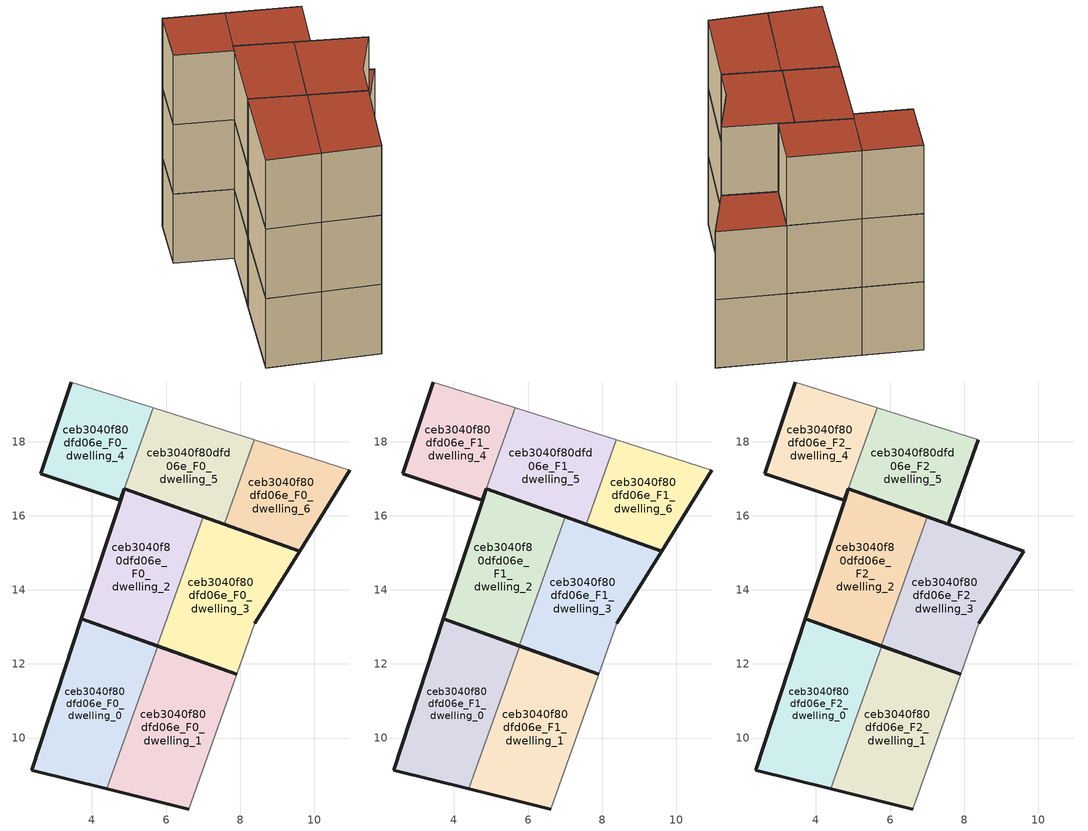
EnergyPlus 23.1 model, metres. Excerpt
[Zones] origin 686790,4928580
ceb3040f80dfd06e_F0_dwelling_0
 floor ground (EU_floor_Construction): 4.4,8.62 5.78,12.48 3.71,13.22 2.37,9.12 z0
 wall outside (EU_wall_Construction): 4.4,8.62 2.37,9.12 3.71,13.22 5.78,12.48 z0:3
 wall to ceb3040f80dfd06e_F0_dwelling_1 (EU_wall_Construction): 5.78,12.48 4.4,8.62 z0:3
ceb3040f80dfd06e_F0_dwelling_1
 floor ground (EU_floor_Construction): 6.61,8.08 7.91,11.72 5.78,12.48 4.4,8.62 z0
 wall outside (EU_wall_Construction): 6.61,8.08 4.4,8.62 / 5.78,12.48 7.91,11.72 z0:3
 wall adiabatic (EU_wall_Construction): 7.91,11.72 6.61,8.08 z0:3
ceb3040f80dfd06e_F0_dwelling_2
 floor ground (EU_floor_Construction): 5.76,12.49 7,15.97 6.01,16.33 4.87,16.73 4.77,16.42 3.71,13.22 z0
 wall outside (EU_wall_Construction): 5.76,12.49 3.71,13.22 4.77,16.42 4.87,16.73 6.01,16.33 7,15.97 z0:3
 wall to ceb3040f80dfd06e_F0_dwelling_3 (EU_wall_Construction): 7,15.97 5.76,12.49 z0:3
ceb3040f80dfd06e_F0_dwelling_3
 floor ground (EU_floor_Construction): 7.91,11.72 8.4,13.09 9.61,15.04 7,15.97 5.76,12.49 z0
 wall outside (EU_wall_Construction): 7,15.97 9.61,15.04 8.4,13.09 / 7.91,11.72 5.76,12.49 z0:3
 wall adiabatic (EU_wall_Construction): 8.4,13.09 7.91,11.72 z0:3
ceb3040f80dfd06e_F0_dwelling_4
 floor ground (EU_floor_Construction): 6,16.33 6.01,16.33 4.88,16.73 5.66,18.91 3.44,19.61 2.62,17.13 4.77,16.42 4.87,16.73 z0
 wall outside (EU_wall_Construction): 4.88,16.73 6.01,16.33 6,16.33 4.87,16.73 4.77,16.42 2.62,17.13 3.44,19.61 z0:3
 wall adiabatic (EU_wall_Construction): 3.44,19.61 5.66,18.91 z0:3
 wall to ceb3040f80dfd06e_F0_dwelling_5 (EU_wall_Construction): 5.66,18.91 4.88,16.73 z0:3
ceb3040f80dfd06e_F0_dwelling_5
 floor ground (EU_floor_Construction): 7.57,15.77 8.39,18.05 5.66,18.91 4.88,16.73 z0
 wall outside (EU_wall_Construction): 7.57,15.77 4.88,16.73 z0:3
 wall to ceb3040f80dfd06e_F0_dwelling_6 (EU_wall_Construction): 8.39,18.05 7.57,15.77 z0:3
 wall adiabatic (EU_wall_Construction): 5.66,18.91 8.39,18.05 z0:3
ceb3040f80dfd06e_F0_dwelling_6
 floor ground (EU_floor_Construction): 9.61,15.04 10.97,17.23 8.39,18.05 7.57,15.77 z0
 wall outside (EU_wall_Construction): 10.97,17.23 9.61,15.04 7.57,15.77 z0:3
 wall adiabatic (EU_wall_Construction): 8.39,18.05 10.97,17.23 z0:3
ceb3040f80dfd06e_F1_dwelling_0
 floor to ceb3040f80dfd06e_F0_dwelling_0 (EU_floor_Construction): 4.4,8.62 5.78,12.48 3.71,13.22 2.37,9.12 z3
 wall outside (EU_wall_Construction): 4.4,8.62 2.37,9.12 3.71,13.22 5.78,12.48 z3:6
 wall to ceb3040f80dfd06e_F1_dwelling_1 (EU_wall_Construction): 5.78,12.48 4.4,8.62 z3:6
ceb3040f80dfd06e_F1_dwelling_1
 floor to ceb3040f80dfd06e_F0_dwelling_1 (EU_floor_Construction): 6.61,8.08 7.91,11.72 5.78,12.48 4.4,8.62 z3
 wall outside (EU_wall_Construction): 6.61,8.08 4.4,8.62 / 5.78,12.48 7.91,11.72 z3:6
 wall adiabatic (EU_wall_Construction): 7.91,11.72 6.61,8.08 z3:6
ceb3040f80dfd06e_F1_dwelling_2
 floor to ceb3040f80dfd06e_F0_dwelling_2 (EU_floor_Construction): 5.76,12.49 7,15.97 6.01,16.33 4.87,16.73 4.77,16.42 3.71,13.22 z3
 wall outside (EU_wall_Construction): 5.76,12.49 3.71,13.22 4.77,16.42 4.87,16.73 6.01,16.33 7,15.97 z3:6
 wall to ceb3040f80dfd06e_F1_dwelling_3 (EU_wall_Construction): 7,15.97 5.76,12.49 z3:6
ceb3040f80dfd06e_F1_dwelling_3
 floor to ceb3040f80dfd06e_F0_dwelling_3 (EU_floor_Construction): 7.91,11.72 8.4,13.09 9.61,15.04 7,15.97 5.76,12.49 z3
 wall outside (EU_wall_Construction): 7,15.97 9.61,15.04 8.4,13.09 / 7.91,11.72 5.76,12.49 z3:6
 wall adiabatic (EU_wall_Construction): 8.4,13.09 7.91,11.72 z3:6
ceb3040f80dfd06e_F1_dwelling_4
 floor to ceb3040f80dfd06e_F0_dwelling_4 (EU_floor_Construction): 6,16.33 6.01,16.33 4.88,16.73 5.66,18.91 3.44,19.61 2.62,17.13 4.77,16.42 4.87,16.73 z3
 wall outside (EU_wall_Construction): 4.88,16.73 6.01,16.33 6,16.33 4.87,16.73 4.77,16.42 2.62,17.13 3.44,19.61 z3:6
 wall adiabatic (EU_wall_Construction): 3.44,19.61 5.66,18.91 z3:6
 wall to ceb3040f80dfd06e_F1_dwelling_5 (EU_wall_Construction): 5.66,18.91 4.88,16.73 z3:6
ceb3040f80dfd06e_F1_dwelling_5
 floor to ceb3040f80dfd06e_F0_dwelling_5 (EU_floor_Construction): 7.57,15.77 8.39,18.05 5.66,18.91 4.88,16.73 z3
 wall outside (EU_wall_Construction): 7.57,15.77 4.88,16.73 z3:6
 wall to ceb3040f80dfd06e_F1_dwelling_6 (EU_wall_Construction): 8.39,18.05 7.57,15.77 z3:6
 wall adiabatic (EU_wall_Construction): 5.66,18.91 8.39,18.05 z3:6
ceb3040f80dfd06e_F1_dwelling_6
 floor to ceb3040f80dfd06e_F0_dwelling_6 (EU_floor_Construction): 9.61,15.04 10.97,17.23 8.39,18.05 7.57,15.77 z3
 wall outside (EU_wall_Construction): 10.97,17.23 9.61,15.04 7.57,15.77 z3:6
 wall adiabatic (EU_wall_Construction): 8.39,18.05 10.97,17.23 z3:6
 roof outside (EU_roof_Construction): 10.97,17.23 9.61,15.04 7.57,15.77 8.39,18.05 z6
ceb3040f80dfd06e_F2_dwelling_0
 floor to ceb3040f80dfd06e_F1_dwelling_0 (EU_floor_Construction): 4.4,8.62 5.78,12.48 3.71,13.22 2.37,9.12 z6
 wall outside (EU_wall_Construction): 4.4,8.62 2.37,9.12 3.71,13.22 5.78,12.48 z6:9
 wall to ceb3040f80dfd06e_F2_dwelling_1 (EU_wall_Construction): 5.78,12.48 4.4,8.62 z6:9
 roof outside (EU_roof_Construction): 5.78,12.48 4.4,8.62 2.37,9.12 3.71,13.22 z9
ceb3040f80dfd06e_F2_dwelling_1
 floor to ceb3040f80dfd06e_F1_dwelling_1 (EU_floor_Construction): 6.61,8.08 7.91,11.72 5.78,12.48 4.4,8.62 z6
 wall outside (EU_wall_Construction): 6.61,8.08 4.4,8.62 / 5.78,12.48 7.91,11.72 z6:9
 wall adiabatic (EU_wall_Construction): 7.91,11.72 6.61,8.08 z6:9
 roof outside (EU_roof_Construction): 7.91,11.72 6.61,8.08 4.4,8.62 5.78,12.48 z9
ceb3040f80dfd06e_F2_dwelling_2
 floor to ceb3040f80dfd06e_F1_dwelling_2 (EU_floor_Construction): 5.76,12.49 7,15.97 6.01,16.33 4.87,16.73 4.77,16.42 3.71,13.22 z6
 wall outside (EU_wall_Construction): 5.76,12.49 3.71,13.22 4.77,16.42 4.87,16.73 6.01,16.33 7,15.97 z6:9
 wall to ceb3040f80dfd06e_F2_dwelling_3 (EU_wall_Construction): 7,15.97 5.76,12.49 z6:9
 roof outside (EU_roof_Construction): 7,15.97 5.76,12.49 3.71,13.22 4.77,16.42 4.87,16.73 6.01,16.33 z9
ceb3040f80dfd06e_F2_dwelling_3
 floor to ceb3040f80dfd06e_F1_dwelling_3 (EU_floor_Construction): 7.91,11.72 8.4,13.09 9.61,15.04 7,15.97 5.76,12.49 z6
 wall outside (EU_wall_Construction): 7,15.97 9.61,15.04 8.4,13.09 / 7.91,11.72 5.76,12.49 z6:9
 wall adiabatic (EU_wall_Construction): 8.4,13.09 7.91,11.72 z6:9
 roof outside (EU_roof_Construction): 9.61,15.04 8.4,13.09 7.91,11.72 5.76,12.49 7,15.97 z9
ceb3040f80dfd06e_F2_dwelling_4
 floor to ceb3040f80dfd06e_F1_dwelling_4 (EU_floor_Construction): 6,16.33 6.01,16.33 4.88,16.73 5.66,18.91 3.44,19.61 2.62,17.13 4.77,16.42 4.87,16.73 z6
 wall outside (EU_wall_Construction): 4.88,16.73 6.01,16.33 6,16.33 4.87,16.73 4.77,16.42 2.62,17.13 3.44,19.61 z6:9
 wall adiabatic (EU_wall_Construction): 3.44,19.61 5.66,18.91 z6:9
 wall to ceb3040f80dfd06e_F2_dwelling_5 (EU_wall_Construction): 5.66,18.91 4.88,16.73 z6:9
 roof outside (EU_roof_Construction): 5.66,18.91 4.88,16.73 6.01,16.33 6,16.33 4.87,16.73 4.77,16.42 2.62,17.13 3.44,19.61 z9
ceb3040f80dfd06e_F2_dwelling_5
 floor to ceb3040f80dfd06e_F1_dwelling_5 (EU_floor_Construction): 7.57,15.77 8.39,18.05 5.66,18.91 4.88,16.73 z6
 wall outside (EU_wall_Construction): 8.39,18.05 7.57,15.77 4.88,16.73 z6:9
 wall adiabatic (EU_wall_Construction): 5.66,18.91 8.39,18.05 z6:9
 roof outside (EU_roof_Construction): 8.39,18.05 7.57,15.77 4.88,16.73 5.66,18.91 z9
[Building]
EU S2 Campaign: North Axis=0; Terrain=City; Solar Distribution=FullExterior
[Site:Location]
Bologna: Latitude=44.5; Longitude=11.25; Time Zone=1; Elevation=37
[SizingPeriod:WeatherFileDays]
AnnualSizingPeriod: Begin Month=1; Begin Day of Month=1; End Month=12; End Day of Month=31; Day of Week for Start Day=Monday; Use Weather File Daylight Saving Period=No; Use Weather File Rain and Snow Indicators=No
[MATERIAL]
EU_InternalMass_Material: Roughness=MediumRough; Thickness=0.1; Conductivity=1; Density=1800; Specific Heat=900; Thermal Absorptance=0.9; Solar Absorptance=0.7; Visible Absorptance=0.7
[MATERIAL:NOMASS] Roughness=MediumRough; Thermal Absorptance=0.9; Solar Absorptance=0.7; Visible Absorptance=0.7
Name | Thermal Resistance
EU_wall_NoMass | 0.781309
EU_roof_NoMass | 0.418499
EU_floor_NoMass | 0.563442
[CONSTRUCTION]
EU_wall_Construction: EU_wall_NoMass
EU_roof_Construction: EU_roof_NoMass
EU_floor_Construction: EU_floor_NoMass
EU_InternalMass_Construction: EU_InternalMass_Material
[ZONE] Type=1; Multiplier=1; Ceiling Height=autocalculate; Floor Area=autocalculate; Part of Total Floor Area=Yes
Name | Volume
ceb3040f80dfd06e_F0_dwelling_0; ceb3040f80dfd06e_F1_dwelling_0; ceb3040f80dfd06e_F2_dwelling_0 | 26.9905
ceb3040f80dfd06e_F0_dwelling_1; ceb3040f80dfd06e_F1_dwelling_1; ceb3040f80dfd06e_F2_dwelling_1 | 26.9883
ceb3040f80dfd06e_F0_dwelling_2; ceb3040f80dfd06e_F1_dwelling_2; ceb3040f80dfd06e_F2_dwelling_2 | 24.5332
ceb3040f80dfd06e_F0_dwelling_3; ceb3040f80dfd06e_F1_dwelling_3; ceb3040f80dfd06e_F2_dwelling_3 | 26.9912
ceb3040f80dfd06e_F0_dwelling_4; ceb3040f80dfd06e_F1_dwelling_4; ceb3040f80dfd06e_F2_dwelling_4 | 18.1018
ceb3040f80dfd06e_F0_dwelling_5; ceb3040f80dfd06e_F1_dwelling_5; ceb3040f80dfd06e_F2_dwelling_5 | 20.3181
ceb3040f80dfd06e_F0_dwelling_6; ceb3040f80dfd06e_F1_dwelling_6 | 17.9912
[INTERNALMASS] Construction=EU_InternalMass_Construction
Name | Zone or ZoneList | Surface Area
ceb3040f80dfd06e_F0_dwelling_0_EU_InternalMass | ceb3040f80dfd06e_F0_dwelling_0 | 8.99662
ceb3040f80dfd06e_F0_dwelling_1_EU_InternalMass | ceb3040f80dfd06e_F0_dwelling_1 | 8.99619
ceb3040f80dfd06e_F0_dwelling_2_EU_InternalMass | ceb3040f80dfd06e_F0_dwelling_2 | 8.18418
ceb3040f80dfd06e_F0_dwelling_3_EU_InternalMass | ceb3040f80dfd06e_F0_dwelling_3 | 8.99718
ceb3040f80dfd06e_F0_dwelling_4_EU_InternalMass | ceb3040f80dfd06e_F0_dwelling_4 | 6.0351
ceb3040f80dfd06e_F0_dwelling_5_EU_InternalMass | ceb3040f80dfd06e_F0_dwelling_5 | 6.77275
ceb3040f80dfd06e_F0_dwelling_6_EU_InternalMass | ceb3040f80dfd06e_F0_dwelling_6 | 5.99711
ceb3040f80dfd06e_F1_dwelling_0_EU_InternalMass | ceb3040f80dfd06e_F1_dwelling_0 | 8.99662
ceb3040f80dfd06e_F1_dwelling_1_EU_InternalMass | ceb3040f80dfd06e_F1_dwelling_1 | 8.99619
ceb3040f80dfd06e_F1_dwelling_2_EU_InternalMass | ceb3040f80dfd06e_F1_dwelling_2 | 8.18418
ceb3040f80dfd06e_F1_dwelling_3_EU_InternalMass | ceb3040f80dfd06e_F1_dwelling_3 | 8.99718
ceb3040f80dfd06e_F1_dwelling_4_EU_InternalMass | ceb3040f80dfd06e_F1_dwelling_4 | 6.0351
ceb3040f80dfd06e_F1_dwelling_5_EU_InternalMass | ceb3040f80dfd06e_F1_dwelling_5 | 6.77275
ceb3040f80dfd06e_F1_dwelling_6_EU_InternalMass | ceb3040f80dfd06e_F1_dwelling_6 | 5.99711
ceb3040f80dfd06e_F2_dwelling_0_EU_InternalMass | ceb3040f80dfd06e_F2_dwelling_0 | 8.99465
ceb3040f80dfd06e_F2_dwelling_1_EU_InternalMass | ceb3040f80dfd06e_F2_dwelling_1 | 8.99755
ceb3040f80dfd06e_F2_dwelling_2_EU_InternalMass | ceb3040f80dfd06e_F2_dwelling_2 | 8.40539
ceb3040f80dfd06e_F2_dwelling_3_EU_InternalMass | ceb3040f80dfd06e_F2_dwelling_3 | 8.99458
ceb3040f80dfd06e_F2_dwelling_4_EU_InternalMass | ceb3040f80dfd06e_F2_dwelling_4 | 9.59134
ceb3040f80dfd06e_F2_dwelling_5_EU_InternalMass | ceb3040f80dfd06e_F2_dwelling_5 | 8.99538
[OTHEREQUIPMENT] Fuel Type=Electricity; Design Level Calculation Method=Watts/Area; Power per Zone Floor Area=1; Fraction Latent=0; Fraction Radiant=0; Fraction Lost=0; Carbon Dioxide Generation Rate=0; EndUse Subcategory=EU_Step8_InternalGains
Name | Zone or ZoneList or Space or SpaceList | Schedule
EU_Step8_InternalGain_ceb3040f80dfd06e_F0_dwelling_0_f000 | ceb3040f80dfd06e_F0_dwelling_0 | EU_Step8_GainSchedule_ceb3040f80dfd06e_F0_dwelling_0_f000
EU_Step8_InternalGain_ceb3040f80dfd06e_F0_dwelling_1_f000 | ceb3040f80dfd06e_F0_dwelling_1 | EU_Step8_GainSchedule_ceb3040f80dfd06e_F0_dwelling_1_f000
EU_Step8_InternalGain_ceb3040f80dfd06e_F0_dwelling_2_f000 | ceb3040f80dfd06e_F0_dwelling_2 | EU_Step8_GainSchedule_ceb3040f80dfd06e_F0_dwelling_2_f000
EU_Step8_InternalGain_ceb3040f80dfd06e_F0_dwelling_3_f000 | ceb3040f80dfd06e_F0_dwelling_3 | EU_Step8_GainSchedule_ceb3040f80dfd06e_F0_dwelling_3_f000
EU_Step8_InternalGain_ceb3040f80dfd06e_F0_dwelling_4_f000 | ceb3040f80dfd06e_F0_dwelling_4 | EU_Step8_GainSchedule_ceb3040f80dfd06e_F0_dwelling_4_f000
EU_Step8_InternalGain_ceb3040f80dfd06e_F0_dwelling_5_f000 | ceb3040f80dfd06e_F0_dwelling_5 | EU_Step8_GainSchedule_ceb3040f80dfd06e_F0_dwelling_5_f000
EU_Step8_InternalGain_ceb3040f80dfd06e_F0_dwelling_6_f000 | ceb3040f80dfd06e_F0_dwelling_6 | EU_Step8_GainSchedule_ceb3040f80dfd06e_F0_dwelling_6_f000
EU_Step8_InternalGain_ceb3040f80dfd06e_F1_dwelling_0_f000 | ceb3040f80dfd06e_F1_dwelling_0 | EU_Step8_GainSchedule_ceb3040f80dfd06e_F1_dwelling_0_f000
EU_Step8_InternalGain_ceb3040f80dfd06e_F1_dwelling_1_f000 | ceb3040f80dfd06e_F1_dwelling_1 | EU_Step8_GainSchedule_ceb3040f80dfd06e_F1_dwelling_1_f000
EU_Step8_InternalGain_ceb3040f80dfd06e_F1_dwelling_2_f000 | ceb3040f80dfd06e_F1_dwelling_2 | EU_Step8_GainSchedule_ceb3040f80dfd06e_F1_dwelling_2_f000
EU_Step8_InternalGain_ceb3040f80dfd06e_F1_dwelling_3_f000 | ceb3040f80dfd06e_F1_dwelling_3 | EU_Step8_GainSchedule_ceb3040f80dfd06e_F1_dwelling_3_f000
EU_Step8_InternalGain_ceb3040f80dfd06e_F1_dwelling_4_f000 | ceb3040f80dfd06e_F1_dwelling_4 | EU_Step8_GainSchedule_ceb3040f80dfd06e_F1_dwelling_4_f000
EU_Step8_InternalGain_ceb3040f80dfd06e_F1_dwelling_5_f000 | ceb3040f80dfd06e_F1_dwelling_5 | EU_Step8_GainSchedule_ceb3040f80dfd06e_F1_dwelling_5_f000
EU_Step8_InternalGain_ceb3040f80dfd06e_F1_dwelling_6_f000 | ceb3040f80dfd06e_F1_dwelling_6 | EU_Step8_GainSchedule_ceb3040f80dfd06e_F1_dwelling_6_f000
EU_Step8_InternalGain_ceb3040f80dfd06e_F2_dwelling_0_f000 | ceb3040f80dfd06e_F2_dwelling_0 | EU_Step8_GainSchedule_ceb3040f80dfd06e_F2_dwelling_0_f000
EU_Step8_InternalGain_ceb3040f80dfd06e_F2_dwelling_1_f000 | ceb3040f80dfd06e_F2_dwelling_1 | EU_Step8_GainSchedule_ceb3040f80dfd06e_F2_dwelling_1_f000
EU_Step8_InternalGain_ceb3040f80dfd06e_F2_dwelling_2_f000 | ceb3040f80dfd06e_F2_dwelling_2 | EU_Step8_GainSchedule_ceb3040f80dfd06e_F2_dwelling_2_f000
EU_Step8_InternalGain_ceb3040f80dfd06e_F2_dwelling_3_f000 | ceb3040f80dfd06e_F2_dwelling_3 | EU_Step8_GainSchedule_ceb3040f80dfd06e_F2_dwelling_3_f000
EU_Step8_InternalGain_ceb3040f80dfd06e_F2_dwelling_4_f000 | ceb3040f80dfd06e_F2_dwelling_4 | EU_Step8_GainSchedule_ceb3040f80dfd06e_F2_dwelling_4_f000
EU_Step8_InternalGain_ceb3040f80dfd06e_F2_dwelling_5_f000 | ceb3040f80dfd06e_F2_dwelling_5 | EU_Step8_GainSchedule_ceb3040f80dfd06e_F2_dwelling_5_f000
[ZONEVENTILATION:DESIGNFLOWRATE] Schedule=EU_AlwaysOn; Design Flow Rate Calculation Method=AirChanges/Hour; Air Changes per Hour=0.692607; Ventilation Type=Natural; Fan Pressure Rise=0; Fan Total Efficiency=1; Constant Term Coefficient=1; Temperature Term Coefficient=0; Velocity Term Coefficient=0; Velocity Squared Term Coefficient=0; Minimum Indoor Temperature=-100; Maximum Indoor Temperature=100; Delta Temperature=-100; Minimum Outdoor Temperature=-100; Maximum Outdoor Temperature=100; Maximum Wind Speed=40
Name | Zone or ZoneList or Space or SpaceList
EU_ConstantAir_ceb3040f80dfd06e_F0_dwelling_0 | ceb3040f80dfd06e_F0_dwelling_0
EU_ConstantAir_ceb3040f80dfd06e_F0_dwelling_1 | ceb3040f80dfd06e_F0_dwelling_1
EU_ConstantAir_ceb3040f80dfd06e_F0_dwelling_2 | ceb3040f80dfd06e_F0_dwelling_2
EU_ConstantAir_ceb3040f80dfd06e_F0_dwelling_3 | ceb3040f80dfd06e_F0_dwelling_3
EU_ConstantAir_ceb3040f80dfd06e_F0_dwelling_4 | ceb3040f80dfd06e_F0_dwelling_4
EU_ConstantAir_ceb3040f80dfd06e_F0_dwelling_5 | ceb3040f80dfd06e_F0_dwelling_5
EU_ConstantAir_ceb3040f80dfd06e_F0_dwelling_6 | ceb3040f80dfd06e_F0_dwelling_6
EU_ConstantAir_ceb3040f80dfd06e_F1_dwelling_0 | ceb3040f80dfd06e_F1_dwelling_0
EU_ConstantAir_ceb3040f80dfd06e_F1_dwelling_1 | ceb3040f80dfd06e_F1_dwelling_1
EU_ConstantAir_ceb3040f80dfd06e_F1_dwelling_2 | ceb3040f80dfd06e_F1_dwelling_2
EU_ConstantAir_ceb3040f80dfd06e_F1_dwelling_3 | ceb3040f80dfd06e_F1_dwelling_3
EU_ConstantAir_ceb3040f80dfd06e_F1_dwelling_4 | ceb3040f80dfd06e_F1_dwelling_4
EU_ConstantAir_ceb3040f80dfd06e_F1_dwelling_5 | ceb3040f80dfd06e_F1_dwelling_5
EU_ConstantAir_ceb3040f80dfd06e_F1_dwelling_6 | ceb3040f80dfd06e_F1_dwelling_6
EU_ConstantAir_ceb3040f80dfd06e_F2_dwelling_0 | ceb3040f80dfd06e_F2_dwelling_0
EU_ConstantAir_ceb3040f80dfd06e_F2_dwelling_1 | ceb3040f80dfd06e_F2_dwelling_1
EU_ConstantAir_ceb3040f80dfd06e_F2_dwelling_2 | ceb3040f80dfd06e_F2_dwelling_2
EU_ConstantAir_ceb3040f80dfd06e_F2_dwelling_3 | ceb3040f80dfd06e_F2_dwelling_3
EU_ConstantAir_ceb3040f80dfd06e_F2_dwelling_4 | ceb3040f80dfd06e_F2_dwelling_4
EU_ConstantAir_ceb3040f80dfd06e_F2_dwelling_5 | ceb3040f80dfd06e_F2_dwelling_5
[HVACTEMPLATE:THERMOSTAT] Constant Heating Setpoint=20; Constant Cooling Setpoint=50
EU_HeatOnly_ceb3040f80dfd06e_F0_dwelling_0; EU_HeatOnly_ceb3040f80dfd06e_F0_dwelling_1; EU_HeatOnly_ceb3040f80dfd06e_F0_dwelling_2; EU_HeatOnly_ceb3040f80dfd06e_F0_dwelling_3; EU_HeatOnly_ceb3040f80dfd06e_F0_dwelling_4; EU_HeatOnly_ceb3040f80dfd06e_F0_dwelling_5; EU_HeatOnly_ceb3040f80dfd06e_F0_dwelling_6; EU_HeatOnly_ceb3040f80dfd06e_F1_dwelling_0; EU_HeatOnly_ceb3040f80dfd06e_F1_dwelling_1; EU_HeatOnly_ceb3040f80dfd06e_F1_dwelling_2; EU_HeatOnly_ceb3040f80dfd06e_F1_dwelling_3; EU_HeatOnly_ceb3040f80dfd06e_F1_dwelling_4; EU_HeatOnly_ceb3040f80dfd06e_F1_dwelling_5; EU_HeatOnly_ceb3040f80dfd06e_F1_dwelling_6; EU_HeatOnly_ceb3040f80dfd06e_F2_dwelling_0; EU_HeatOnly_ceb3040f80dfd06e_F2_dwelling_1; EU_HeatOnly_ceb3040f80dfd06e_F2_dwelling_2; EU_HeatOnly_ceb3040f80dfd06e_F2_dwelling_3; EU_HeatOnly_ceb3040f80dfd06e_F2_dwelling_4; EU_HeatOnly_ceb3040f80dfd06e_F2_dwelling_5
[HVACTEMPLATE:ZONE:IDEALLOADSAIRSYSTEM] System Availability Schedule=EU_AlwaysOn; Maximum Heating Supply Air Temperature=50; Minimum Cooling Supply Air Temperature=13; Maximum Heating Supply Air Humidity Ratio=0.0156; Minimum Cooling Supply Air Humidity Ratio=0.0077; Heating Limit=NoLimit; Cooling Limit=NoLimit; Heating Availability Schedule=EU_AlwaysOn; Cooling Availability Schedule=EU_CoolingOff; Dehumidification Control Type=ConstantSensibleHeatRatio; Cooling Sensible Heat Ratio=0.7; Dehumidification Setpoint=60; Humidification Control Type=None; Humidification Setpoint=30; Outdoor Air Method=None; Outdoor Air Flow Rate per Person=0.00944; Outdoor Air Flow Rate per Zone Floor Area=0; Outdoor Air Flow Rate per Zone=0; Demand Controlled Ventilation Type=None; Outdoor Air Economizer Type=NoEconomizer; Heat Recovery Type=None; Sensible Heat Recovery Effectiveness=0.7; Latent Heat Recovery Effectiveness=0.65
Name | Template Thermostat
ceb3040f80dfd06e_F0_dwelling_0 | EU_HeatOnly_ceb3040f80dfd06e_F0_dwelling_0
ceb3040f80dfd06e_F0_dwelling_1 | EU_HeatOnly_ceb3040f80dfd06e_F0_dwelling_1
ceb3040f80dfd06e_F0_dwelling_2 | EU_HeatOnly_ceb3040f80dfd06e_F0_dwelling_2
ceb3040f80dfd06e_F0_dwelling_3 | EU_HeatOnly_ceb3040f80dfd06e_F0_dwelling_3
ceb3040f80dfd06e_F0_dwelling_4 | EU_HeatOnly_ceb3040f80dfd06e_F0_dwelling_4
ceb3040f80dfd06e_F0_dwelling_5 | EU_HeatOnly_ceb3040f80dfd06e_F0_dwelling_5
ceb3040f80dfd06e_F0_dwelling_6 | EU_HeatOnly_ceb3040f80dfd06e_F0_dwelling_6
ceb3040f80dfd06e_F1_dwelling_0 | EU_HeatOnly_ceb3040f80dfd06e_F1_dwelling_0
ceb3040f80dfd06e_F1_dwelling_1 | EU_HeatOnly_ceb3040f80dfd06e_F1_dwelling_1
ceb3040f80dfd06e_F1_dwelling_2 | EU_HeatOnly_ceb3040f80dfd06e_F1_dwelling_2
ceb3040f80dfd06e_F1_dwelling_3 | EU_HeatOnly_ceb3040f80dfd06e_F1_dwelling_3
ceb3040f80dfd06e_F1_dwelling_4 | EU_HeatOnly_ceb3040f80dfd06e_F1_dwelling_4
ceb3040f80dfd06e_F1_dwelling_5 | EU_HeatOnly_ceb3040f80dfd06e_F1_dwelling_5
ceb3040f80dfd06e_F1_dwelling_6 | EU_HeatOnly_ceb3040f80dfd06e_F1_dwelling_6
ceb3040f80dfd06e_F2_dwelling_0 | EU_HeatOnly_ceb3040f80dfd06e_F2_dwelling_0
ceb3040f80dfd06e_F2_dwelling_1 | EU_HeatOnly_ceb3040f80dfd06e_F2_dwelling_1
ceb3040f80dfd06e_F2_dwelling_2 | EU_HeatOnly_ceb3040f80dfd06e_F2_dwelling_2
ceb3040f80dfd06e_F2_dwelling_3 | EU_HeatOnly_ceb3040f80dfd06e_F2_dwelling_3
ceb3040f80dfd06e_F2_dwelling_4 | EU_HeatOnly_ceb3040f80dfd06e_F2_dwelling_4
ceb3040f80dfd06e_F2_dwelling_5 | EU_HeatOnly_ceb3040f80dfd06e_F2_dwelling_5
[SIZING:ZONE] Zone Cooling Design Supply Air Temperature Input Method=SupplyAirTemperature; Zone Cooling Design Supply Air Temperature=13; Zone Heating Design Supply Air Temperature Input Method=SupplyAirTemperature; Zone Heating Design Supply Air Temperature=50; Zone Cooling Design Supply Air Humidity Ratio=0.008; Zone Heating Design Supply Air Humidity Ratio=0.008; Cooling Design Air Flow Method=DesignDay; Cooling Design Air Flow Rate=0; Cooling Minimum Air Flow per Zone Floor Area=0.000762; Cooling Minimum Air Flow=0; Cooling Minimum Air Flow Fraction=0.2; Heating Design Air Flow Method=DesignDay; Heating Design Air Flow Rate=0; Heating Maximum Air Flow per Zone Floor Area=0.002032; Heating Maximum Air Flow=0.141576; Heating Maximum Air Flow Fraction=0.3; Account for Dedicated Outdoor Air System=No; Dedicated Outdoor Air System Control Strategy=NeutralSupplyAir; Dedicated Outdoor Air Low Setpoint Temperature for Design=autosize; Dedicated Outdoor Air High Setpoint Temperature for Design=autosize; Zone Load Sizing Method=Sensible Load Only No Latent Load; Zone Latent Cooling Design Supply Air Humidity Ratio Input Method=HumidityRatioDifference; Zone Cooling Design Supply Air Humidity Ratio Difference=0.005; Zone Latent Heating Design Supply Air Humidity Ratio Input Method=HumidityRatioDifference; Zone Humidification Design Supply Air Humidity Ratio Difference=0.005
ceb3040f80dfd06e_F0_dwelling_0; ceb3040f80dfd06e_F0_dwelling_1; ceb3040f80dfd06e_F0_dwelling_2; ceb3040f80dfd06e_F0_dwelling_3; ceb3040f80dfd06e_F0_dwelling_4; ceb3040f80dfd06e_F0_dwelling_5; ceb3040f80dfd06e_F0_dwelling_6; ceb3040f80dfd06e_F1_dwelling_0; ceb3040f80dfd06e_F1_dwelling_1; ceb3040f80dfd06e_F1_dwelling_2; ceb3040f80dfd06e_F1_dwelling_3; ceb3040f80dfd06e_F1_dwelling_4; ceb3040f80dfd06e_F1_dwelling_5; ceb3040f80dfd06e_F1_dwelling_6; ceb3040f80dfd06e_F2_dwelling_0; ceb3040f80dfd06e_F2_dwelling_1; ceb3040f80dfd06e_F2_dwelling_2; ceb3040f80dfd06e_F2_dwelling_3; ceb3040f80dfd06e_F2_dwelling_4; ceb3040f80dfd06e_F2_dwelling_5
[SCHEDULE:CONSTANT]
Name | Hourly Value
EU_AlwaysOn | 1
EU_CoolingOff | 0
[SCHEDULE:FILE] Column Number=1; Rows to Skip at Top=0; Number of Hours of Data=8760; Column Separator=Comma; Interpolate to Timestep=No; Minutes per Item=60; Adjust Schedule for Daylight Savings=Yes
Name | File
EU_Step8_GainSchedule_ceb3040f80dfd06e_F0_dwelling_0_f000 | ../../schedules/ceb3040f80dfd06e/ceb3040f80dfd06e_F0_dwelling_0_f000_gain.csv
EU_Step8_GainSchedule_ceb3040f80dfd06e_F0_dwelling_1_f000 | ../../schedules/ceb3040f80dfd06e/ceb3040f80dfd06e_F0_dwelling_1_f000_gain.csv
EU_Step8_GainSchedule_ceb3040f80dfd06e_F0_dwelling_2_f000 | ../../schedules/ceb3040f80dfd06e/ceb3040f80dfd06e_F0_dwelling_2_f000_gain.csv
EU_Step8_GainSchedule_ceb3040f80dfd06e_F0_dwelling_3_f000 | ../../schedules/ceb3040f80dfd06e/ceb3040f80dfd06e_F0_dwelling_3_f000_gain.csv
EU_Step8_GainSchedule_ceb3040f80dfd06e_F0_dwelling_4_f000 | ../../schedules/ceb3040f80dfd06e/ceb3040f80dfd06e_F0_dwelling_4_f000_gain.csv
EU_Step8_GainSchedule_ceb3040f80dfd06e_F0_dwelling_5_f000 | ../../schedules/ceb3040f80dfd06e/ceb3040f80dfd06e_F0_dwelling_5_f000_gain.csv
EU_Step8_GainSchedule_ceb3040f80dfd06e_F0_dwelling_6_f000 | ../../schedules/ceb3040f80dfd06e/ceb3040f80dfd06e_F0_dwelling_6_f000_gain.csv
EU_Step8_GainSchedule_ceb3040f80dfd06e_F1_dwelling_0_f000 | ../../schedules/ceb3040f80dfd06e/ceb3040f80dfd06e_F1_dwelling_0_f000_gain.csv
EU_Step8_GainSchedule_ceb3040f80dfd06e_F1_dwelling_1_f000 | ../../schedules/ceb3040f80dfd06e/ceb3040f80dfd06e_F1_dwelling_1_f000_gain.csv
EU_Step8_GainSchedule_ceb3040f80dfd06e_F1_dwelling_2_f000 | ../../schedules/ceb3040f80dfd06e/ceb3040f80dfd06e_F1_dwelling_2_f000_gain.csv
EU_Step8_GainSchedule_ceb3040f80dfd06e_F1_dwelling_3_f000 | ../../schedules/ceb3040f80dfd06e/ceb3040f80dfd06e_F1_dwelling_3_f000_gain.csv
EU_Step8_GainSchedule_ceb3040f80dfd06e_F1_dwelling_4_f000 | ../../schedules/ceb3040f80dfd06e/ceb3040f80dfd06e_F1_dwelling_4_f000_gain.csv
EU_Step8_GainSchedule_ceb3040f80dfd06e_F1_dwelling_5_f000 | ../../schedules/ceb3040f80dfd06e/ceb3040f80dfd06e_F1_dwelling_5_f000_gain.csv
EU_Step8_GainSchedule_ceb3040f80dfd06e_F1_dwelling_6_f000 | ../../schedules/ceb3040f80dfd06e/ceb3040f80dfd06e_F1_dwelling_6_f000_gain.csv
EU_Step8_GainSchedule_ceb3040f80dfd06e_F2_dwelling_0_f000 | ../../schedules/ceb3040f80dfd06e/ceb3040f80dfd06e_F2_dwelling_0_f000_gain.csv
EU_Step8_GainSchedule_ceb3040f80dfd06e_F2_dwelling_1_f000 | ../../schedules/ceb3040f80dfd06e/ceb3040f80dfd06e_F2_dwelling_1_f000_gain.csv
EU_Step8_GainSchedule_ceb3040f80dfd06e_F2_dwelling_2_f000 | ../../schedules/ceb3040f80dfd06e/ceb3040f80dfd06e_F2_dwelling_2_f000_gain.csv
EU_Step8_GainSchedule_ceb3040f80dfd06e_F2_dwelling_3_f000 | ../../schedules/ceb3040f80dfd06e/ceb3040f80dfd06e_F2_dwelling_3_f000_gain.csv
EU_Step8_GainSchedule_ceb3040f80dfd06e_F2_dwelling_4_f000 | ../../schedules/ceb3040f80dfd06e/ceb3040f80dfd06e_F2_dwelling_4_f000_gain.csv
EU_Step8_GainSchedule_ceb3040f80dfd06e_F2_dwelling_5_f000 | ../../schedules/ceb3040f80dfd06e/ceb3040f80dfd06e_F2_dwelling_5_f000_gain.csv
